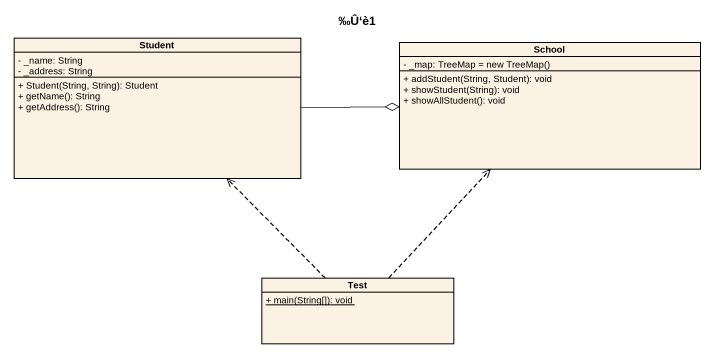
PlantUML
@startuml
title ‰Û‘è1
hide circle
hide empty members
skinparam classAttributeIconSize 0
class Student {
  - _name: String
  - _address: String
  + Student(String, String): Student
  + getName(): String
  + getAddress(): String
}
class School {
  {field} - _map: TreeMap = new TreeMap()
  + addStudent(String, Student): void
  + showStudent(String): void
  + showAllStudent(): void
}
class Test {
  {static} + main(String[]): void
}
Student -right-o School
Test .up.> Student
Test .up.> School
@enduml
